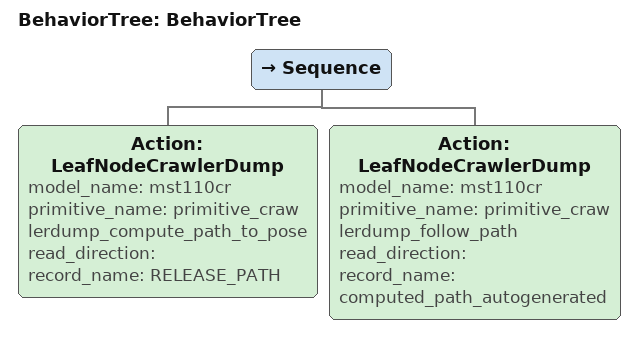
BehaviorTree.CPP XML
<?xml version="1.0"?>
<root main_tree_to_execute="BehaviorTree">
    <BehaviorTree ID="BehaviorTree">
        <Sequence>
            <Action ID="LeafNodeCrawlerDump" model_name="mst110cr" primitive_name="primitive_crawlerdump_compute_path_to_pose" read_direction="" record_name="RELEASE_PATH"/>
            <Action ID="LeafNodeCrawlerDump" model_name="mst110cr" primitive_name="primitive_crawlerdump_follow_path" read_direction="" record_name="computed_path_autogenerated"/>
        </Sequence>
    </BehaviorTree>
</root>
